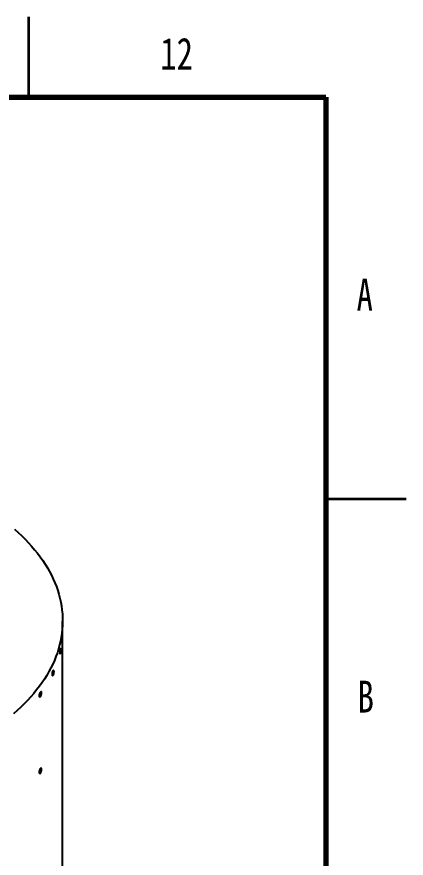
# Model space of a CAD drawing. Header units: millimetres. Extents: x 0 to 594, y 0 to 420.
# Drawn here: x 545.5 to 594, y 315.3 to 420 of the extents above; entities that cross this region are included whole.
import ezdxf

# ---------------------------------------------------------------- set-up
doc = ezdxf.new("R2010")
doc.units = ezdxf.units.MM
doc.styles.add('SLDTEXTSTYLE1', font='TXT', dxfattribs={"width": 0.75})

msp = doc.modelspace()

# ---------------------------------------------------------------- linework, layer by layer
at = {"color": 7, "linetype": 'Continuous', "lineweight": 35}
for p, q in [((547, 410), (547, 420)), ((584, 360), (594, 360))]:
    msp.add_line(p, q, dxfattribs=at)
at = {"color": 7, "linetype": 'Continuous', "lineweight": 70}
for p, q in [((10, 410), (584, 410)), ((584, 410), (584, 10))]:
    msp.add_line(p, q, dxfattribs=at)
at = {"color": 7, "linetype": 'Continuous', "lineweight": 25}
for p, q in [((551.2301, 290.9248), (551.2301, 344.8106)), ((550.9786, 341.4125), (550.9781, 341.4126)), ((550.93, 340.7476), (550.9306, 340.7476)), ((550.0807, 338.6708), (550.0802, 338.6709)), ((549.9788, 338.012), (549.9793, 338.0119)), ((548.3922, 335.3764), (548.3928, 335.3763)), ((548.5493, 336.0243), (548.5488, 336.0244)), ((548.3922, 325.8501), (548.3928, 325.85)), ((548.5493, 326.498), (548.5488, 326.4981))]:
    msp.add_line(p, q, dxfattribs=at)
at = {"color": 7, "linetype": 'Continuous', "lineweight": 25, "flags": 128}
for points in [[(545.2249, 356.2302), (545.6854, 355.8223), (546.1291, 355.4082), (546.5557, 354.9881), (546.9649, 354.5623), (547.3564, 354.1311), (547.7302, 353.6945), (548.086, 353.2531), (548.4235, 352.8068), (548.7426, 352.3561), (549.0431, 351.9011), (549.3248, 351.4421), (549.5876, 350.9795), (549.8314, 350.5133), (550.0559, 350.044), (550.2611, 349.5717), (550.4469, 349.0967), (550.6131, 348.6193), (550.7596, 348.1398), (550.8865, 347.6584), (550.9935, 347.1754), (551.0806, 346.6911), (551.1479, 346.2057), (551.1952, 345.7196), (551.2225, 345.2329), (551.2299, 344.746), (551.2172, 344.2591), (551.1846, 343.7726), (551.132, 343.2866), (551.0594, 342.8015), (550.967, 342.3175), (550.8547, 341.8349), (550.7227, 341.354), (550.5709, 340.875), (550.3995, 340.3982), (550.2085, 339.9239), (549.9982, 339.4524), (549.7685, 338.9839), (549.5197, 338.5186), (549.2519, 338.0569), (548.9651, 337.599), (548.6597, 337.1451), (548.3357, 336.6955), (547.9933, 336.2505), (547.6327, 335.8103), (547.2542, 335.3752), (546.8579, 334.9454), (546.4441, 334.5211), (546.013, 334.1026), (545.5648, 333.6901), (545.0998, 333.2838)], [(550.9546, 340.8079), (550.9465, 340.7759), (550.9388, 340.7555), (550.9316, 340.7477), (550.9253, 340.7526), (550.9202, 340.7701), (550.9163, 340.7995), (550.914, 340.8397), (550.9132, 340.8891), (550.914, 340.9459), (550.9163, 341.0078), (550.9202, 341.0725), (550.9253, 341.1375), (550.9316, 341.2003), (550.9388, 341.2585), (550.9465, 341.3098), (550.9546, 341.3523)], [(550.9546, 341.3523), (550.9627, 341.3843), (550.9704, 341.4046), (550.9776, 341.4125), (550.9839, 341.4076), (550.989, 341.3901), (550.9928, 341.3606), (550.9952, 341.3204), (550.996, 341.271), (550.9952, 341.2142), (550.9928, 341.1523), (550.989, 341.0876), (550.9839, 341.0226), (550.9776, 340.9598), (550.9704, 340.9017), (550.9627, 340.8504), (550.9546, 340.8079)], [(550.03, 338.0692), (550.0133, 338.0382), (549.9972, 338.0188), (549.9823, 338.0118), (549.9693, 338.0174), (549.9586, 338.0356), (549.9507, 338.0654), (549.9458, 338.1059), (549.9442, 338.1554), (549.9458, 338.2121), (549.9507, 338.2738), (549.9586, 338.338), (549.9693, 338.4024), (549.9823, 338.4644), (549.9972, 338.5217), (550.0133, 338.5721), (550.03, 338.6136)], [(550.03, 338.6136), (550.0468, 338.6446), (550.0629, 338.664), (550.0777, 338.671), (550.0907, 338.6653), (550.1014, 338.6472), (550.1093, 338.6173), (550.1142, 338.5768), (550.1159, 338.5273), (550.1142, 338.4706), (550.1093, 338.409), (550.1014, 338.3448), (550.0907, 338.2804), (550.0777, 338.2184), (550.0629, 338.1611), (550.0468, 338.1107), (550.03, 338.0692)], [(548.4711, 335.9725), (548.4459, 335.9326), (548.4218, 335.8838), (548.3996, 335.828), (548.3801, 335.7672), (548.3641, 335.7039), (548.3522, 335.6404), (548.3448, 335.5793), (548.3424, 335.5228), (548.3448, 335.4731), (548.3522, 335.4321), (548.3641, 335.4015), (548.3801, 335.3823), (548.3996, 335.3754), (548.4218, 335.3809), (548.4459, 335.3987), (548.4711, 335.4281)], [(548.4711, 335.4281), (548.4962, 335.468), (548.5203, 335.5167), (548.5426, 335.5726), (548.5621, 335.6333), (548.5781, 335.6967), (548.59, 335.7601), (548.5973, 335.8213), (548.5998, 335.8778), (548.5973, 335.9275), (548.59, 335.9684), (548.5781, 335.9991), (548.5621, 336.0183), (548.5426, 336.0252), (548.5203, 336.0197), (548.4962, 336.0019), (548.4711, 335.9725)], [(548.4711, 326.4461), (548.4459, 326.4063), (548.4218, 326.3575), (548.3996, 326.3017), (548.3801, 326.2409), (548.3641, 326.1776), (548.3522, 326.1141), (548.3448, 326.053), (548.3424, 325.9965), (548.3448, 325.9468), (548.3522, 325.9058), (548.3641, 325.8752), (548.3801, 325.856), (548.3996, 325.849), (548.4218, 325.8546), (548.4459, 325.8724), (548.4711, 325.9018)], [(548.4711, 325.9018), (548.4962, 325.9416), (548.5203, 325.9904), (548.5426, 326.0463), (548.5621, 326.107), (548.5781, 326.1704), (548.59, 326.2338), (548.5973, 326.295), (548.5998, 326.3515), (548.5973, 326.4012), (548.59, 326.4421), (548.5781, 326.4728), (548.5621, 326.4919), (548.5426, 326.4989), (548.5203, 326.4934), (548.4962, 326.4755), (548.4711, 326.4461)]]:
    msp.add_lwpolyline(points, dxfattribs=at)
at = {"color": 7, "linetype": 'Continuous', "lineweight": 25}
for points, knots in [([(550.9546, 341.3523), (550.9544, 341.3516), (550.9497, 341.3294), (550.9401, 341.2744), (550.9273, 341.1717), (550.9174, 341.0586), (550.9125, 340.9616), (550.9111, 340.8755), (550.9134, 340.8054), (550.9201, 340.7555), (550.9271, 340.752), (550.9303, 340.7504)], [0, 0, 0, 0, 0.00426347, 0.13795003, 0.27163373, 0.40532968, 0.53901873, 0.62273514, 0.75642203, 0.89010241, 1, 1, 1, 1]), ([(550.978, 341.4104), (550.9747, 341.4091), (550.9677, 341.4062), (550.9591, 341.3709), (550.9546, 341.3523)], [0, 0, 0, 0, 0.47249279, 1, 1, 1, 1]), ([(550.03, 338.6136), (550.0297, 338.6129), (550.0198, 338.5913), (550, 338.5374), (549.9741, 338.4363), (549.9542, 338.3243), (549.9444, 338.228), (549.9416, 338.142), (549.9462, 338.0717), (549.9593, 338.0215), (549.9732, 338.0171), (549.9793, 338.0151)], [0, 0, 0, 0, 0.00428652, 0.13864397, 0.27299794, 0.4073637, 0.54172428, 0.62586056, 0.76021826, 0.89456993, 1, 1, 1, 1]), ([(550.08, 338.6693), (550.0727, 338.6684), (550.0576, 338.6665), (550.0394, 338.6316), (550.03, 338.6136)], [0, 0, 0, 0, 0.48296733, 1, 1, 1, 1]), ([(548.3933, 335.3808), (548.3883, 335.3809), (548.3711, 335.381), (548.3517, 335.4197), (548.3391, 335.4912), (548.342, 335.5884), (548.3595, 335.6978), (548.3897, 335.807), (548.4285, 335.9053), (548.457, 335.9503), (548.4711, 335.9725)], [0, 0, 0, 0, 0.05493767, 0.19055579, 0.32617618, 0.46179515, 0.59740903, 0.73302645, 0.86864666, 1, 1, 1, 1]), ([(548.4711, 335.9725), (548.4715, 335.9731), (548.4864, 335.9935), (548.5149, 336.0235), (548.5377, 336.0231), (548.5485, 336.0229)], [0, 0, 0, 0, 0.01644608, 0.53213064, 1, 1, 1, 1]), ([(548.3933, 325.8545), (548.3883, 325.8546), (548.3711, 325.8547), (548.3517, 325.8934), (548.3391, 325.9649), (548.342, 326.0621), (548.3595, 326.1715), (548.3897, 326.2807), (548.4285, 326.379), (548.457, 326.424), (548.4711, 326.4461)], [0, 0, 0, 0, 0.05494298, 0.19056033, 0.32617996, 0.46179817, 0.59741129, 0.73302795, 0.86864739, 1, 1, 1, 1]), ([(548.4711, 326.4461), (548.4715, 326.4468), (548.4864, 326.4672), (548.5149, 326.4972), (548.5377, 326.4968), (548.5485, 326.4966)], [0, 0, 0, 0, 0.016445784, 0.532121012, 1, 1, 1, 1])]:
    msp.add_open_spline(points, degree=3, knots=knots, dxfattribs=at)

# ---------------------------------------------------------------- texts
at = {"color": 7, "linetype": 'Continuous', "lineweight": 0, "attachment_point": 2, "style": 'SLDTEXTSTYLE1'}
for s, insert, char_height in [('12', (565.4201, 417.3979), 3.96875), ('A', (588.8397, 387.3979), 3.9687), ('B', (588.9706, 337.3979), 3.9687)]:
    msp.add_mtext(s, dxfattribs=dict(at, insert=insert, char_height=char_height))

doc.saveas('drawing.dxf')
